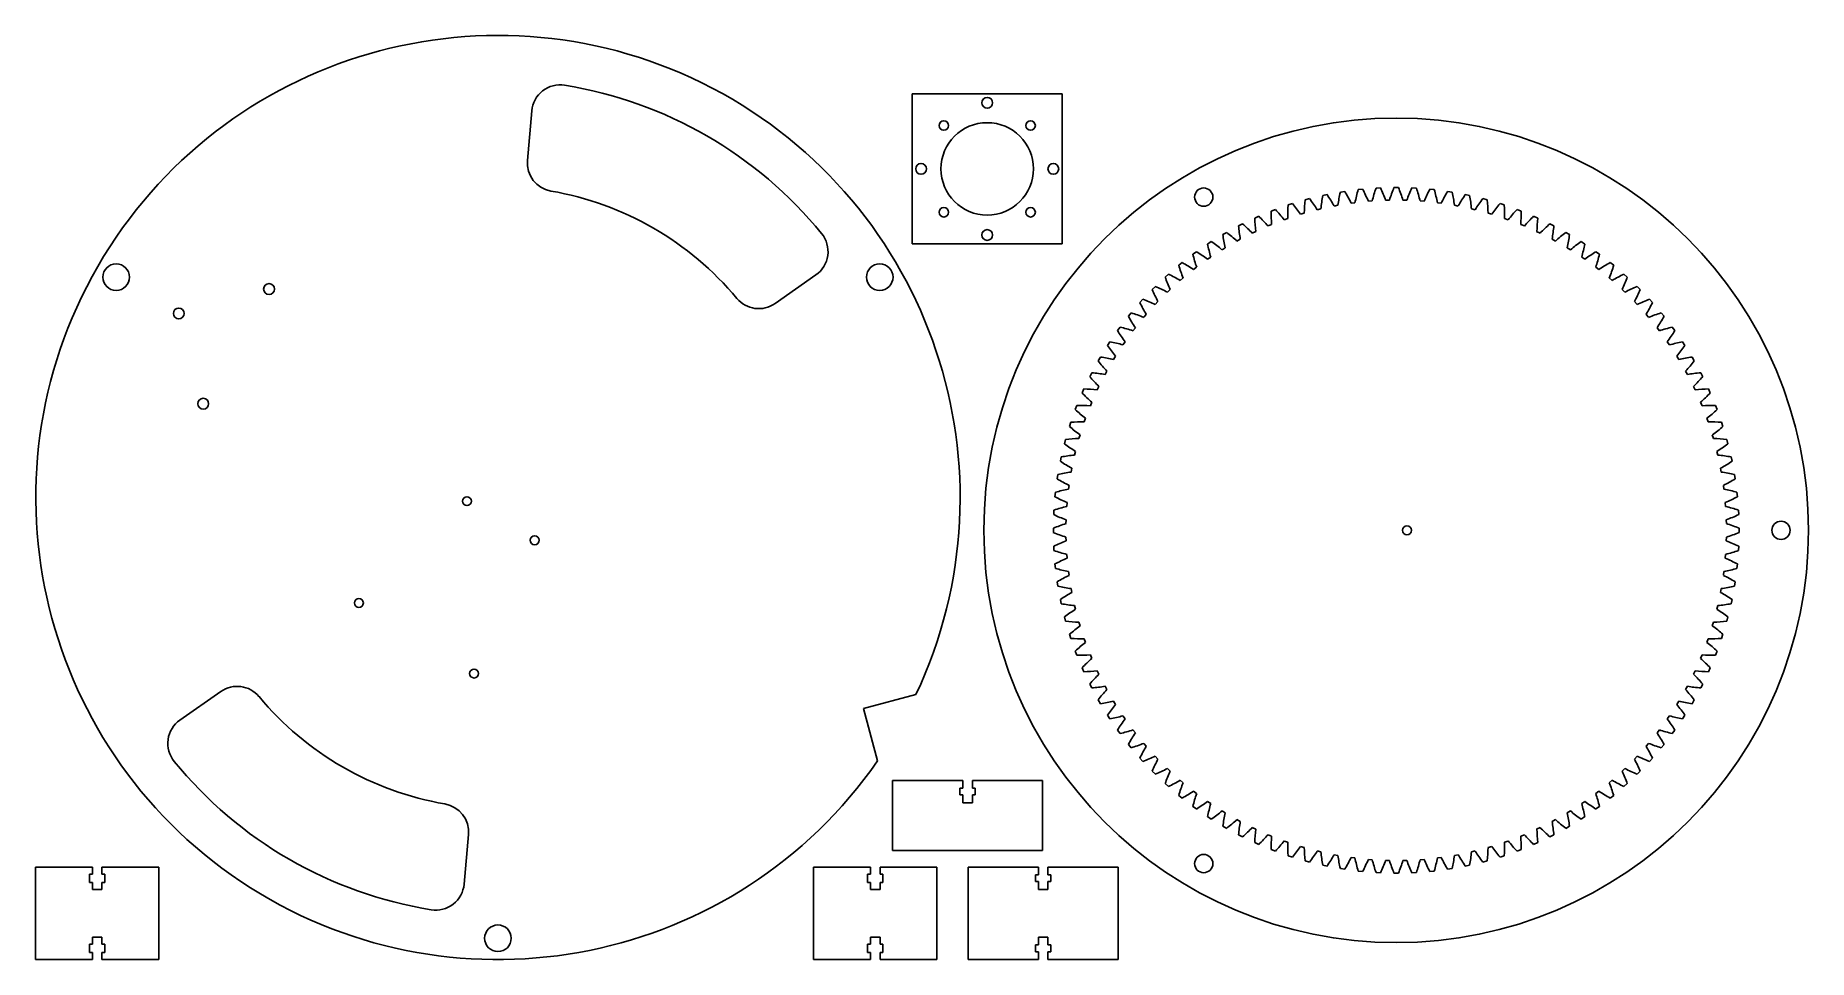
# Model space of a CAD drawing. Extents: x 2 to 635, y 3 to 334.
import ezdxf

# ---------------------------------------------------------------- set-up
doc = ezdxf.new("R2010")
doc.units = 0
doc.layers.add('CUTTING_LINES', color=5, linetype='CONTINUOUS')

msp = doc.modelspace()

# ---------------------------------------------------------------- linework, layer by layer
at = {"layer": 'CUTTING_LINES'}
for p, q in [((315.2, 312.8), (315.2, 259.2)), ((368.8, 312.8), (315.2, 312.8)), ((368.8, 259.2), (368.8, 312.8)), ((179.29, 306.75), (177.73, 288.98)), ((476.11, 278.76), (474.53, 278.59)), ((482.5, 279.22), (480.92, 279.13)), ((488.92, 279.34), (487.33, 279.34)), ((495.33, 279.13), (493.75, 279.22)), ((501.72, 278.59), (500.14, 278.76)), ((451.02, 273.59), (449.52, 273.1)), ((457.18, 275.37), (455.65, 274.96)), ((463.43, 276.83), (461.88, 276.5)), ((467.29, 272.99), (465.95, 272.74)), ((469.74, 277.96), (468.18, 277.71)), ((473.4, 273.92), (472.05, 273.75)), ((479.55, 274.53), (478.19, 274.43)), ((485.72, 274.82), (484.35, 274.79)), ((491.9, 274.79), (490.53, 274.82)), ((498.06, 274.43), (496.7, 274.53)), ((504.2, 273.75), (502.85, 273.92)), ((508.07, 277.71), (506.51, 277.96)), ((510.3, 272.74), (508.96, 272.99)), ((514.37, 276.5), (512.82, 276.83)), ((520.59, 274.96), (519.06, 275.37)), ((526.73, 273.1), (525.23, 273.59)), ((433.22, 266.35), (431.81, 265.63)), ((439.02, 269.08), (437.58, 268.43)), ((443.6, 266.12), (442.34, 265.6)), ((444.96, 271.49), (443.49, 270.92)), ((449.38, 268.3), (448.09, 267.85)), ((455.27, 270.18), (453.96, 269.79)), ((461.24, 271.74), (459.91, 271.42)), ((516.33, 271.42), (515.01, 271.74)), ((522.29, 269.79), (520.98, 270.18)), ((528.16, 267.85), (526.87, 268.3)), ((532.76, 270.92), (531.29, 271.49)), ((533.91, 265.6), (532.65, 266.12)), ((538.67, 268.43), (537.23, 269.08)), ((544.44, 265.63), (543.03, 266.35)), ((422.07, 260.01), (420.74, 259.15)), ((427.56, 263.33), (426.19, 262.54)), ((432.42, 260.87), (431.22, 260.22)), ((437.94, 263.64), (436.71, 263.05)), ((539.54, 263.05), (538.31, 263.64)), ((545.03, 260.22), (543.83, 260.87)), ((550.06, 262.54), (548.69, 263.33)), ((555.51, 259.15), (554.18, 260.01)), ((315.2, 259.2), (368.8, 259.2)), ((416.76, 256.41), (415.48, 255.48)), ((421.85, 254.48), (420.73, 253.7)), ((427.05, 257.81), (425.89, 257.1)), ((550.36, 257.1), (549.2, 257.81)), ((555.52, 253.7), (554.4, 254.48)), ((560.77, 255.48), (559.49, 256.41)), ((266.2, 237.9), (280.81, 248.13)), ((406.75, 248.41), (405.57, 247.35)), ((411.65, 252.54), (410.42, 251.55)), ((416.83, 250.88), (415.75, 250.04)), ((560.5, 250.04), (559.42, 250.88)), ((565.83, 251.55), (564.6, 252.54)), ((570.68, 247.35), (569.5, 248.41)), ((402.07, 244.02), (400.95, 242.91)), ((407.4, 242.91), (406.4, 241.97)), ((412.01, 247.02), (410.97, 246.13)), ((565.28, 246.13), (564.24, 247.02)), ((569.84, 241.97), (568.85, 242.91)), ((575.3, 242.91), (574.18, 244.02)), ((393.42, 234.55), (392.43, 233.32)), ((397.62, 239.4), (396.56, 238.22)), ((403, 238.57), (402.06, 237.57)), ((574.19, 237.57), (573.25, 238.57)), ((579.69, 238.22), (578.63, 239.4)), ((583.82, 233.32), (582.83, 234.55)), ((389.49, 229.49), (388.56, 228.21)), ((394.93, 229.22), (394.09, 228.14)), ((398.84, 234), (397.95, 232.96)), ((578.29, 232.96), (577.41, 234)), ((582.15, 228.14), (581.32, 229.22)), ((587.69, 228.21), (586.76, 229.49)), ((385.82, 224.23), (384.96, 222.9)), ((391.27, 224.24), (390.49, 223.12)), ((585.76, 223.12), (584.98, 224.24)), ((591.29, 222.9), (590.43, 224.23)), ((382.43, 218.78), (381.64, 217.41)), ((387.87, 219.08), (387.16, 217.92)), ((589.09, 217.92), (588.38, 219.08)), ((594.61, 217.41), (593.82, 218.78)), ((379.34, 213.16), (378.62, 211.75)), ((384.75, 213.75), (384.1, 212.55)), ((592.15, 212.55), (591.5, 213.75)), ((597.63, 211.75), (596.91, 213.16)), ((376.54, 207.39), (375.89, 205.95)), ((381.92, 208.26), (381.33, 207.03)), ((594.92, 207.03), (594.33, 208.26)), ((600.35, 205.95), (599.71, 207.39)), ((374.05, 201.48), (373.48, 200.01)), ((377.12, 196.88), (376.67, 195.59)), ((379.37, 202.63), (378.85, 201.37)), ((597.4, 201.37), (596.88, 202.63)), ((599.58, 195.59), (599.13, 196.88)), ((602.77, 200.01), (602.2, 201.48)), ((371.87, 195.45), (371.38, 193.95)), ((375.18, 191.01), (374.79, 189.7)), ((601.46, 189.7), (601.07, 191.01)), ((604.87, 193.95), (604.38, 195.45)), ((370.01, 189.32), (369.6, 187.79)), ((373.55, 185.06), (373.23, 183.73)), ((603.02, 183.73), (602.7, 185.06)), ((606.65, 187.79), (606.24, 189.32)), ((368.47, 183.09), (368.14, 181.54)), ((372.23, 179.02), (371.98, 177.68)), ((604.27, 177.68), (604.02, 179.02)), ((608.11, 181.54), (607.78, 183.09)), ((367.26, 176.79), (367.01, 175.23)), ((371.23, 172.92), (371.05, 171.57)), ((605.2, 171.57), (605.02, 172.92)), ((609.24, 175.23), (608.99, 176.79)), ((366.38, 170.44), (366.21, 168.86)), ((370.54, 166.78), (370.44, 165.42)), ((605.81, 165.42), (605.71, 166.78)), ((610.03, 168.86), (609.87, 170.44)), ((365.84, 164.05), (365.75, 162.47)), ((370.18, 160.62), (370.15, 159.25)), ((606.1, 159.25), (606.06, 160.62)), ((610.5, 162.47), (610.41, 164.05)), ((365.63, 157.64), (365.63, 156.05)), ((370.15, 154.44), (370.18, 153.07)), ((606.06, 153.07), (606.1, 154.44)), ((610.62, 156.05), (610.62, 157.64)), ((365.75, 151.23), (365.84, 149.64)), ((370.44, 148.27), (370.54, 146.91)), ((605.71, 146.91), (605.81, 148.27)), ((610.41, 149.64), (610.5, 151.23)), ((366.21, 144.83), (366.38, 143.25)), ((371.05, 142.12), (371.23, 140.77)), ((605.02, 140.77), (605.2, 142.12)), ((609.87, 143.25), (610.03, 144.83)), ((367.01, 138.46), (367.26, 136.9)), ((371.98, 136.01), (372.23, 134.67)), ((604.02, 134.67), (604.27, 136.01)), ((608.99, 136.9), (609.24, 138.46)), ((368.14, 132.15), (368.47, 130.6)), ((373.23, 129.96), (373.55, 128.64)), ((602.7, 128.64), (603.02, 129.96)), ((607.78, 130.6), (608.11, 132.15)), ((369.6, 125.91), (370.01, 124.38)), ((374.79, 123.99), (375.18, 122.68)), ((601.07, 122.68), (601.46, 123.99)), ((606.24, 124.38), (606.65, 125.91)), ((371.38, 119.74), (371.87, 118.24)), ((376.67, 118.1), (377.12, 116.81)), ((599.13, 116.81), (599.58, 118.1)), ((604.38, 118.24), (604.87, 119.74)), ((373.48, 113.69), (374.05, 112.21)), ((375.89, 107.74), (376.54, 106.3)), ((378.85, 112.32), (379.37, 111.06)), ((596.88, 111.06), (597.4, 112.32)), ((599.71, 106.3), (600.35, 107.74)), ((602.2, 112.21), (602.77, 113.69)), ((378.62, 101.94), (379.34, 100.53)), ((381.33, 106.66), (381.92, 105.43)), ((594.33, 105.43), (594.92, 106.66)), ((596.91, 100.53), (597.63, 101.94)), ((68.2, 99.26), (53.59, 89.03)), ((297.83, 93.16), (316.53, 98.17)), ((381.64, 96.28), (382.43, 94.91)), ((384.1, 101.14), (384.75, 99.94)), ((387.16, 95.77), (387.87, 94.61)), ((588.38, 94.61), (589.09, 95.77)), ((591.5, 99.94), (592.15, 101.14)), ((593.82, 94.91), (594.61, 96.28)), ((297.83, 93.16), (302.84, 74.46)), ((384.96, 90.79), (385.82, 89.46)), ((390.49, 90.57), (391.27, 89.45)), ((584.98, 89.45), (585.76, 90.57)), ((590.43, 89.46), (591.29, 90.79)), ((388.56, 85.48), (389.49, 84.2)), ((394.09, 85.55), (394.93, 84.47)), ((581.32, 84.47), (582.15, 85.55)), ((586.76, 84.2), (587.69, 85.48)), ((392.43, 80.37), (393.42, 79.14)), ((397.95, 80.73), (398.84, 79.69)), ((402.06, 76.12), (403, 75.13)), ((573.25, 75.13), (574.19, 76.12)), ((577.41, 79.69), (578.29, 80.73)), ((582.83, 79.14), (583.82, 80.37)), ((396.56, 75.47), (397.62, 74.29)), ((400.95, 70.79), (402.07, 69.67)), ((406.4, 71.72), (407.4, 70.78)), ((568.85, 70.78), (569.84, 71.72)), ((574.18, 69.67), (575.3, 70.79)), ((578.63, 74.29), (579.69, 75.47)), ((308.2, 42.49), (308.2, 67.51)), ((308.2, 67.51), (333.3, 67.51)), ((332.25, 64.71), (332.25, 62.31)), ((333.3, 64.71), (332.25, 64.71)), ((333.3, 67.51), (333.3, 64.71)), ((336.7, 67.51), (361.8, 67.51)), ((336.7, 67.51), (336.7, 64.71)), ((336.7, 64.71), (337.75, 64.71)), ((337.75, 64.71), (337.75, 62.31)), ((361.8, 42.49), (361.8, 67.51)), ((405.57, 66.34), (406.75, 65.28)), ((410.97, 67.56), (412.01, 66.68)), ((415.75, 63.65), (416.83, 62.82)), ((559.42, 62.82), (560.5, 63.65)), ((564.24, 66.68), (565.28, 67.56)), ((569.5, 65.28), (570.68, 66.34)), ((332.25, 62.31), (333.3, 62.31)), ((333.3, 62.31), (333.3, 59.51)), ((333.3, 59.51), (336.7, 59.51)), ((337.75, 62.31), (336.7, 62.31)), ((336.7, 62.31), (336.7, 59.51)), ((410.42, 62.14), (411.65, 61.15)), ((415.48, 58.21), (416.76, 57.28)), ((420.73, 59.99), (421.85, 59.21)), ((554.4, 59.21), (555.52, 59.99)), ((559.49, 57.28), (560.77, 58.21)), ((564.6, 61.15), (565.83, 62.14)), ((420.74, 54.54), (422.07, 53.68)), ((425.89, 56.59), (427.05, 55.88)), ((426.19, 51.16), (427.56, 50.36)), ((431.22, 53.47), (432.42, 52.82)), ((543.83, 52.82), (545.03, 53.47)), ((548.69, 50.36), (550.06, 51.16)), ((549.2, 55.88), (550.36, 56.59)), ((554.18, 53.68), (555.51, 54.54)), ((155.11, 30.42), (156.67, 48.18)), ((431.81, 48.06), (433.22, 47.34)), ((436.71, 50.64), (437.94, 50.05)), ((437.58, 45.26), (439.02, 44.62)), ((442.34, 48.09), (443.6, 47.57)), ((448.09, 45.84), (449.38, 45.39)), ((526.87, 45.39), (528.16, 45.84)), ((532.65, 47.57), (533.91, 48.09)), ((537.23, 44.62), (538.67, 45.26)), ((538.31, 50.05), (539.54, 50.64)), ((543.03, 47.34), (544.44, 48.06)), ((308.2, 42.49), (361.8, 42.49)), ((443.49, 42.77), (444.96, 42.2)), ((449.52, 40.59), (451.02, 40.1)), ((453.96, 43.9), (455.27, 43.51)), ((455.65, 38.73), (457.18, 38.32)), ((459.91, 42.27), (461.24, 41.95)), ((465.95, 40.95), (467.29, 40.7)), ((472.05, 39.95), (473.4, 39.77)), ((478.19, 39.26), (479.55, 39.16)), ((484.35, 38.91), (485.72, 38.87)), ((490.53, 38.87), (491.9, 38.91)), ((496.7, 39.16), (498.06, 39.26)), ((502.85, 39.77), (504.2, 39.95)), ((508.96, 40.7), (510.3, 40.95)), ((515.01, 41.95), (516.33, 42.27)), ((519.06, 38.32), (520.59, 38.73)), ((520.98, 43.51), (522.29, 43.9)), ((525.23, 40.1), (526.73, 40.59)), ((531.29, 42.2), (532.76, 42.77)), ((22.3, 36.51), (1.97, 36.51)), ((1.97, 36.51), (1.97, 3.49)), ((21.25, 31.01), (21.25, 34.01)), ((21.25, 34.01), (22.3, 34.01)), ((22.3, 34.01), (22.3, 36.51)), ((46.03, 36.51), (25.7, 36.51)), ((25.7, 36.51), (25.7, 34.01)), ((25.7, 34.01), (26.75, 34.01)), ((26.75, 34.01), (26.75, 31.01)), ((46.03, 3.49), (46.03, 36.51)), ((279.97, 36.51), (279.97, 3.49)), ((300.3, 36.51), (279.97, 36.51)), ((299.25, 34.01), (300.3, 34.01)), ((299.25, 31.01), (299.25, 34.01)), ((300.3, 34.01), (300.3, 36.51)), ((303.7, 36.51), (303.7, 34.01)), ((324.03, 36.51), (303.7, 36.51)), ((303.7, 34.01), (304.75, 34.01)), ((304.75, 34.01), (304.75, 31.01)), ((324.03, 3.49), (324.03, 36.51)), ((335.2, 36.51), (360.3, 36.51)), ((335.2, 3.49), (335.2, 36.51)), ((360.3, 33.71), (359.25, 33.71)), ((359.25, 33.71), (359.25, 31.31)), ((360.3, 36.51), (360.3, 33.71)), ((363.7, 36.51), (363.7, 33.71)), ((363.7, 36.51), (388.8, 36.51)), ((363.7, 33.71), (364.75, 33.71)), ((364.75, 33.71), (364.75, 31.31)), ((388.8, 3.49), (388.8, 36.51)), ((461.88, 37.19), (463.43, 36.86)), ((468.18, 35.98), (469.74, 35.73)), ((474.53, 35.1), (476.11, 34.94)), ((480.92, 34.56), (482.5, 34.47)), ((487.33, 34.35), (488.92, 34.35)), ((493.75, 34.47), (495.33, 34.56)), ((500.14, 34.94), (501.72, 35.1)), ((506.51, 35.73), (508.07, 35.98)), ((512.82, 36.86), (514.37, 37.19)), ((22.3, 31.01), (21.25, 31.01)), ((22.3, 28.51), (22.3, 31.01)), ((25.7, 28.51), (22.3, 28.51)), ((26.75, 31.01), (25.7, 31.01)), ((25.7, 31.01), (25.7, 28.51)), ((300.3, 31.01), (299.25, 31.01)), ((300.3, 28.51), (300.3, 31.01)), ((303.7, 28.51), (300.3, 28.51)), ((303.7, 31.01), (303.7, 28.51)), ((304.75, 31.01), (303.7, 31.01)), ((359.25, 31.31), (360.3, 31.31)), ((360.3, 31.31), (360.3, 28.51)), ((360.3, 28.51), (363.7, 28.51)), ((363.7, 31.31), (363.7, 28.51)), ((364.75, 31.31), (363.7, 31.31)), ((21.25, 5.99), (21.25, 8.99)), ((21.25, 8.99), (22.3, 8.99)), ((22.3, 8.99), (22.3, 11.49)), ((22.3, 11.49), (25.7, 11.49)), ((25.7, 11.49), (25.7, 8.99)), ((25.7, 8.99), (26.75, 8.99)), ((26.75, 8.99), (26.75, 5.99)), ((299.25, 8.99), (300.3, 8.99)), ((299.25, 5.99), (299.25, 8.99)), ((300.3, 11.49), (303.7, 11.49)), ((300.3, 8.99), (300.3, 11.49)), ((303.7, 11.49), (303.7, 8.99)), ((303.7, 8.99), (304.75, 8.99)), ((304.75, 8.99), (304.75, 5.99)), ((359.25, 8.69), (360.3, 8.69)), ((359.25, 6.29), (359.25, 8.69)), ((360.3, 11.49), (363.7, 11.49)), ((360.3, 8.69), (360.3, 11.49)), ((363.7, 8.69), (363.7, 11.49)), ((364.75, 8.69), (363.7, 8.69)), ((364.75, 6.29), (364.75, 8.69)), ((1.97, 3.49), (22.3, 3.49)), ((22.3, 5.99), (21.25, 5.99)), ((22.3, 3.49), (22.3, 5.99)), ((26.75, 5.99), (25.7, 5.99)), ((25.7, 5.99), (25.7, 3.49)), ((25.7, 3.49), (46.03, 3.49)), ((279.97, 3.49), (300.3, 3.49)), ((300.3, 5.99), (299.25, 5.99)), ((300.3, 3.49), (300.3, 5.99)), ((303.7, 5.99), (303.7, 3.49)), ((304.75, 5.99), (303.7, 5.99)), ((303.7, 3.49), (324.03, 3.49)), ((335.2, 3.49), (360.3, 3.49)), ((360.3, 6.29), (359.25, 6.29)), ((360.3, 3.49), (360.3, 6.29)), ((363.7, 3.49), (363.7, 6.29)), ((363.7, 6.29), (364.75, 6.29)), ((363.7, 3.49), (388.8, 3.49))]:
    msp.add_line(p, q, dxfattribs=at)
for centre, radius in [((342, 309.62), 1.93), ((488.12, 156.85), 147.32), ((326.5, 301.5), 1.7), ((342, 286), 16.51), ((357.5, 301.5), 1.7), ((318.38, 286), 1.93), ((365.62, 286), 1.93), ((419.37, 275.92), 3.26), ((326.5, 270.5), 1.7), ((357.5, 270.5), 1.7), ((342, 262.38), 1.93), ((30.8, 247.33), 4.76), ((303.6, 247.33), 4.76), ((85.42, 243.07), 1.93), ((53.18, 234.34), 1.93), ((61.91, 202.09), 1.93), ((156.12, 167.27), 1.59), ((491.97, 156.85), 1.59), ((625.62, 156.85), 3.26), ((180.31, 153.3), 1.59), ((117.52, 130.9), 1.59), ((158.68, 105.67), 1.59), ((419.37, 37.77), 3.26), ((167.2, 11.08), 4.76)]:
    msp.add_circle(centre, radius, dxfattribs=at)
for centre, radius, start, end in [((167.2, 168.58), 165.1, 334.75652, 325.24348), ((189.41, 305.86), 10.16, 80.81027, 175), ((167.2, 168.58), 149.22, 39.18973, 80.81027), ((187.85, 288.1), 10.16, 175, 260.19472), ((423.23, 250.7), 59.86, 23.34828, 27.94664), ((537.68, 259.67), 60, 161.06518, 165.65243), ((427.93, 253.85), 60.18, 20.3604, 24.93398), ((543.04, 256.92), 60.05, 158.07378, 162.65677), ((433.2, 256.92), 60.06, 17.34326, 21.92605), ((548.32, 253.85), 60.18, 155.06602, 159.6396), ((438.57, 259.67), 60, 14.34757, 18.93482), ((553.02, 250.7), 59.85, 152.05333, 156.6519), ((167.2, 168.58), 111.12, 39.80528, 80.19472), ((509.03, 268.99), 59.66, 176.04899, 180.66271), ((405.01, 235.07), 60.01, 35.3509, 39.93728), ((515, 267.74), 59.78, 173.05656, 177.66021), ((408.95, 239.13), 60.33, 32.35993, 36.92178), ((520.78, 266.18), 59.8, 170.05546, 174.65802), ((413.54, 243.28), 60.12, 29.34869, 33.92658), ((526.31, 264.35), 59.65, 167.05175, 171.66614), ((418.44, 247.2), 59.82, 26.34216, 30.94316), ((532.16, 262.13), 59.93, 164.06081, 168.65372), ((444.09, 262.13), 59.93, 11.34628, 15.93919), ((557.81, 247.2), 59.82, 149.0568, 153.65799), ((449.94, 264.35), 59.65, 8.33389, 12.94808), ((562.7, 243.28), 60.12, 146.07342, 150.65131), ((455.47, 266.18), 59.8, 5.34186, 9.94466), ((567.3, 239.13), 60.33, 143.07808, 147.64009), ((461.25, 267.74), 59.78, 2.33957, 6.94366), ((571.24, 235.07), 60.01, 140.06266, 144.64903), ((467.22, 268.99), 59.65, 359.33732, 3.9511), ((393.9, 221.22), 59.86, 44.34076, 48.93847), ((497.68, 270.61), 60.15, 182.073, 186.64882), ((397.38, 226.05), 59.88, 41.3416, 45.93794), ((503.48, 269.94), 60, 179.06295, 183.65032), ((400.97, 230.57), 60.08, 38.35201, 42.93312), ((575.28, 230.56), 60.09, 137.06708, 141.6478), ((472.77, 269.94), 60, 356.3499, 0.93701), ((578.87, 226.04), 59.88, 134.06222, 138.65824), ((478.57, 270.61), 60.15, 353.35113, 357.92694), ((582.35, 221.22), 59.86, 131.0616, 135.65925), ((274.98, 256.46), 10.16, 305, 39.18973), ((387.52, 210.8), 60.13, 50.35481, 54.93175), ((485.57, 270.95), 59.98, 188.06282, 192.65163), ((390.69, 216.23), 59.81, 47.34033, 51.94173), ((491.42, 270.91), 59.85, 185.0612, 189.66031), ((484.83, 270.91), 59.85, 350.3396, 354.93889), ((585.56, 216.23), 59.81, 128.05827, 132.65967), ((490.68, 270.95), 59.98, 347.34837, 351.93718), ((588.73, 210.8), 60.13, 125.0683, 129.64514), ((473.58, 270.04), 59.89, 194.06738, 198.66316), ((384.87, 205.51), 60.07, 53.35206, 57.9337), ((479.62, 270.67), 60, 191.06957, 195.65732), ((496.63, 270.67), 60, 344.34264, 348.93028), ((591.38, 205.51), 60.07, 122.06619, 126.64809), ((502.67, 270.04), 59.89, 341.33681, 345.93247), ((461.91, 267.93), 59.98, 200.06274, 204.6511), ((380.4, 194.55), 59.95, 59.34521, 63.93559), ((467.66, 269.11), 59.88, 197.05738, 201.65384), ((382.54, 200.16), 59.93, 56.34258, 60.93481), ((593.71, 200.16), 59.93, 119.06519, 123.65742), ((508.59, 269.11), 59.88, 338.34616, 342.94262), ((595.85, 194.55), 59.95, 116.06439, 120.65486), ((514.34, 267.93), 59.98, 335.34913, 339.93721), ((455.95, 266.31), 59.77, 203.05518, 207.65974), ((378.51, 188.71), 60.12, 62.35223, 66.92991), ((597.74, 188.71), 60.12, 113.07016, 117.6477), ((520.3, 266.31), 59.78, 332.34028, 336.94471), ((260.37, 246.23), 10.16, 219.80528, 305), ((375.88, 177.37), 59.81, 68.33995, 72.94168), ((450.63, 264.68), 60.2, 206.07497, 210.64739), ((377.1, 183.19), 59.84, 65.34482, 69.94454), ((599.15, 183.19), 59.83, 110.05537, 114.65519), ((525.62, 264.68), 60.2, 329.35261, 333.92503), ((600.37, 177.37), 59.81, 107.05832, 111.66005), ((439.51, 260.13), 60.13, 212.06727, 216.64419), ((374.88, 171.18), 60.11, 71.35341, 75.93221), ((444.82, 262.44), 59.93, 209.06335, 213.65532), ((531.43, 262.44), 59.93, 326.34468, 330.93665), ((601.37, 171.18), 60.11, 104.06779, 108.64659), ((536.74, 260.13), 60.13, 323.35576, 327.93279), ((433.9, 257.24), 59.79, 215.06127, 219.66488), ((374.34, 165.5), 59.84, 74.33996, 78.93956), ((601.91, 165.5), 59.83, 101.0604, 105.66011), ((542.35, 257.24), 59.79, 320.33507, 324.93878), ((428.82, 254.36), 59.93, 218.06567, 222.65868), ((373.98, 159.19), 60.19, 77.3535, 81.92684), ((602.27, 159.19), 60.19, 98.07316, 102.64652), ((547.43, 254.36), 59.93, 317.34132, 321.93433), ((423.85, 251.16), 59.99, 221.06383, 225.65172), ((374.04, 153.35), 60.05, 80.35143, 84.93531), ((602.21, 153.35), 60.05, 95.06467, 99.64857), ((552.4, 251.16), 59.99, 314.3481, 318.93612), ((418.94, 247.6), 59.9, 224.05987, 228.65452), ((374.37, 147.44), 59.99, 83.34493, 87.93247), ((601.87, 147.44), 59.99, 92.06753, 96.65507), ((557.31, 247.6), 59.9, 311.34548, 315.94013), ((414.26, 243.83), 59.86, 227.05671, 231.65414), ((375.03, 141.51), 59.99, 86.34924, 90.93748), ((601.22, 141.51), 59.99, 89.06251, 93.65075), ((561.99, 243.83), 59.86, 308.34586, 312.94329), ((409.93, 240.01), 60.07, 230.06828, 234.65021), ((375.99, 135.61), 59.99, 89.35016, 93.93834), ((600.26, 135.61), 59.99, 86.06166, 90.64984), ((566.32, 240.01), 60.07, 305.34979, 309.93172), ((378.82, 124.03), 59.96, 95.34807, 99.93834), ((405.63, 235.72), 59.97, 233.06655, 237.65647), ((377.26, 129.63), 60.12, 92.35273, 96.93052), ((598.99, 129.63), 60.12, 83.06949, 87.64727), ((570.62, 235.72), 59.97, 302.34359, 306.93344), ((597.43, 124.03), 59.96, 80.06166, 84.65193), ((380.7, 118.28), 60.03, 98.35281, 102.93737), ((401.58, 231.23), 59.9, 236.0614, 240.65654), ((574.67, 231.23), 59.9, 299.34346, 303.9386), ((595.55, 118.28), 60.03, 77.06263, 81.64719), ((382.83, 112.82), 59.92, 101.34298, 105.9363), ((397.76, 226.51), 59.8, 239.0558, 243.65871), ((578.49, 226.51), 59.8, 296.34129, 300.9442), ((593.42, 112.82), 59.92, 74.0637, 78.65702), ((385.31, 107.29), 60, 104.34757, 108.93482), ((394.32, 221.86), 59.99, 242.06043, 246.64785), ((581.92, 221.86), 59.99, 293.35215, 297.93957), ((590.94, 107.29), 60, 71.06518, 75.65243), ((388.08, 101.87), 60.11, 107.35076, 111.92898), ((391.05, 216.87), 60, 245.06687, 249.65429), ((585.2, 216.87), 60, 290.34571, 294.93313), ((588.17, 101.87), 60.11, 68.07102, 72.64924), ((388.07, 211.8), 60.1, 248.07037, 252.64985), ((391.11, 96.68), 60.15, 110.35549, 114.93112), ((585.14, 96.68), 60.15, 65.06888, 69.64451), ((588.18, 211.8), 60.1, 287.35015, 291.92963), ((385.31, 206.41), 60.01, 251.06619, 255.65223), ((394.31, 91.84), 59.98, 113.34777, 117.93641), ((581.94, 91.84), 59.98, 62.06359, 66.65223), ((590.94, 206.41), 60.01, 284.34777, 288.93381), ((382.87, 201.02), 60.08, 254.06578, 258.64676), ((397.7, 87.29), 59.67, 116.33638, 120.94917), ((578.55, 87.29), 59.67, 59.05083, 63.66363), ((593.38, 201.02), 60.08, 281.35324, 285.93422), ((380.69, 195.41), 60.03, 257.06665, 261.65138), ((401.58, 82.46), 59.9, 119.34346, 123.9386), ((574.67, 82.46), 59.9, 56.0614, 60.65654), ((595.56, 195.41), 60.03, 278.34862, 282.93335), ((378.79, 189.49), 59.78, 260.05895, 264.66298), ((405.72, 77.85), 60.12, 122.34926, 126.92767), ((570.53, 77.85), 60.12, 53.07234, 57.65069), ((597.46, 189.49), 59.78, 275.33702, 279.94105), ((377.23, 183.75), 59.81, 263.05803, 267.65957), ((410.02, 73.58), 60.2, 125.35855, 129.9303), ((566.23, 73.58), 60.2, 50.06971, 54.64145), ((599.02, 183.75), 59.81, 272.34044, 276.94197), ((375.98, 177.93), 59.84, 266.05977, 270.65938), ((414.27, 69.86), 59.87, 128.34916, 132.94638), ((561.98, 69.86), 59.87, 47.05362, 51.65084), ((600.27, 177.93), 59.84, 269.34062, 273.94023), ((375.02, 172.35), 60.15, 269.07303, 273.64868), ((418.93, 66.1), 59.88, 131.3418, 135.93771), ((557.32, 66.1), 59.88, 44.06229, 48.6582), ((601.23, 172.35), 60.15, 266.35132, 270.92697), ((374.36, 166.41), 60.15, 272.0742, 276.64915), ((423.77, 62.61), 59.88, 134.34732, 138.94353), ((552.48, 62.61), 59.88, 41.05651, 45.65286), ((601.89, 166.41), 60.15, 263.35085, 267.9258), ((74.02, 90.94), 10.16, 39.80528, 125), ((167.2, 168.58), 111.12, 219.80528, 260.19472), ((374.02, 160.49), 60.2, 275.07039, 279.64287), ((428.9, 59.27), 60.03, 137.34512, 141.92998), ((374.04, 154.2), 59.88, 278.06095, 282.65789), ((602.21, 154.2), 59.88, 257.34209, 261.93905), ((547.35, 59.27), 60.03, 38.07002, 42.65488), ((602.23, 160.49), 60.2, 260.35713, 264.92963), ((59.42, 80.71), 10.16, 125, 219.18973), ((433.83, 56.5), 59.7, 140.33163, 144.94222), ((374.31, 148.33), 59.98, 281.06224, 285.65086), ((439.52, 53.56), 60.14, 143.35809, 147.93468), ((536.73, 53.56), 60.14, 32.06526, 36.64197), ((601.94, 148.33), 59.98, 254.34907, 258.9378), ((542.43, 56.5), 59.7, 35.05773, 39.66842), ((374.92, 142.35), 59.94, 284.06161, 288.65358), ((444.82, 51.26), 59.93, 146.34669, 150.93903), ((531.43, 51.26), 59.93, 29.06097, 33.65331), ((601.33, 142.35), 59.94, 251.34642, 255.93839), ((375.82, 136.48), 59.98, 287.06487, 291.6535), ((450.69, 48.98), 60.27, 149.35721, 153.92447), ((377.1, 130.5), 59.84, 290.05942, 294.65901), ((599.15, 130.5), 59.84, 245.34098, 249.94067), ((525.56, 48.98), 60.27, 26.07553, 30.64279), ((600.43, 136.48), 59.98, 248.3465, 252.93513), ((167.2, 168.58), 149.23, 219.18973, 260.81027), ((455.83, 47.43), 59.64, 152.33512, 156.94995), ((378.44, 125.12), 60.27, 293.07617, 297.64242), ((461.92, 45.76), 59.99, 155.35066, 159.9387), ((514.33, 45.76), 59.99, 20.06134, 24.64911), ((597.81, 125.12), 60.27, 242.35764, 246.92377), ((520.42, 47.43), 59.64, 23.05016, 27.66486), ((380.47, 119.01), 59.81, 296.05847, 300.65999), ((467.66, 44.58), 59.88, 158.34631, 162.94274), ((382.46, 113.65), 60.07, 299.07426, 303.65554), ((593.79, 113.65), 60.07, 236.34446, 240.92574), ((508.58, 44.58), 59.88, 17.05726, 21.65369), ((595.78, 119.01), 59.81, 239.33995, 243.94154), ((146.54, 49.07), 10.16, 355, 80.19472), ((473.53, 43.66), 59.84, 161.33389, 165.9332), ((384.88, 108.16), 60.05, 302.06882, 306.65236), ((479.61, 43.02), 59.99, 164.34238, 168.93072), ((496.63, 43.02), 59.99, 11.06943, 15.65765), ((591.37, 108.16), 60.05, 233.34749, 237.93128), ((502.72, 43.66), 59.84, 14.06696, 18.66613), ((387.43, 103.01), 60.28, 305.07694, 309.64252), ((485.61, 42.74), 60.01, 167.34965, 171.93593), ((390.69, 97.46), 59.81, 308.05827, 312.65967), ((491.41, 42.78), 59.84, 170.33899, 174.93831), ((484.84, 42.78), 59.84, 5.0616, 9.66109), ((585.56, 97.46), 59.81, 227.34033, 231.94173), ((490.64, 42.74), 60.01, 8.06407, 12.65035), ((588.82, 103.01), 60.29, 230.35753, 234.92301), ((393.89, 92.48), 59.87, 311.06473, 315.66145), ((497.69, 43.08), 60.16, 173.35172, 177.92717), ((397.21, 87.81), 60.12, 314.0709, 318.64898), ((503.47, 43.75), 59.99, 176.3494, 180.93734), ((401.06, 83.05), 59.97, 317.06265, 321.65278), ((509.03, 44.7), 59.65, 179.33712, 183.9512), ((467.22, 44.7), 59.65, 356.04871, 0.66285), ((575.19, 83.05), 59.97, 218.34742, 222.93715), ((472.78, 43.75), 59.99, 359.06271, 3.65039), ((579.04, 87.81), 60.12, 221.35118, 225.92894), ((478.56, 43.08), 60.16, 2.07289, 6.64834), ((582.36, 92.48), 59.87, 224.33854, 228.93519), ((404.94, 78.67), 60.1, 320.06851, 324.64845), ((515.02, 45.95), 59.8, 182.34033, 186.94284), ((409.04, 74.5), 60.23, 323.07208, 327.64148), ((520.79, 47.52), 59.8, 185.34203, 189.94438), ((413.56, 70.41), 60.1, 326.07089, 330.6498), ((526.25, 49.33), 59.59, 188.33152, 192.95058), ((418.36, 66.53), 59.9, 329.05994, 333.6544), ((532.19, 51.57), 59.97, 191.34777, 195.9377), ((423.17, 63.02), 59.93, 332.0561, 336.64899), ((537.72, 54.04), 60.04, 194.3492, 198.93319), ((427.99, 59.82), 60.12, 335.06224, 339.64047), ((543.05, 56.78), 60.06, 197.34365, 201.9258), ((433.19, 56.78), 60.07, 338.07438, 342.65631), ((548.26, 59.82), 60.12, 200.35953, 204.93776), ((438.53, 54.04), 60.04, 341.06681, 345.6508), ((553.08, 63.02), 59.93, 203.35083, 207.94394), ((444.06, 51.57), 59.97, 344.0623, 348.65223), ((557.88, 66.53), 59.9, 206.34545, 210.9401), ((450, 49.33), 59.59, 347.04959, 351.66844), ((562.69, 70.41), 60.1, 209.3502, 213.92911), ((455.47, 47.52), 59.8, 350.0555, 354.6581), ((567.21, 74.5), 60.23, 212.35849, 216.92805), ((461.24, 45.95), 59.79, 353.05694, 357.65989), ((571.31, 78.67), 60.1, 215.35161, 219.93156), ((144.99, 31.3), 10.16, 260.81027, 355)]:
    msp.add_arc(centre, radius, start, end, dxfattribs=at)

doc.saveas('drawing.dxf')
